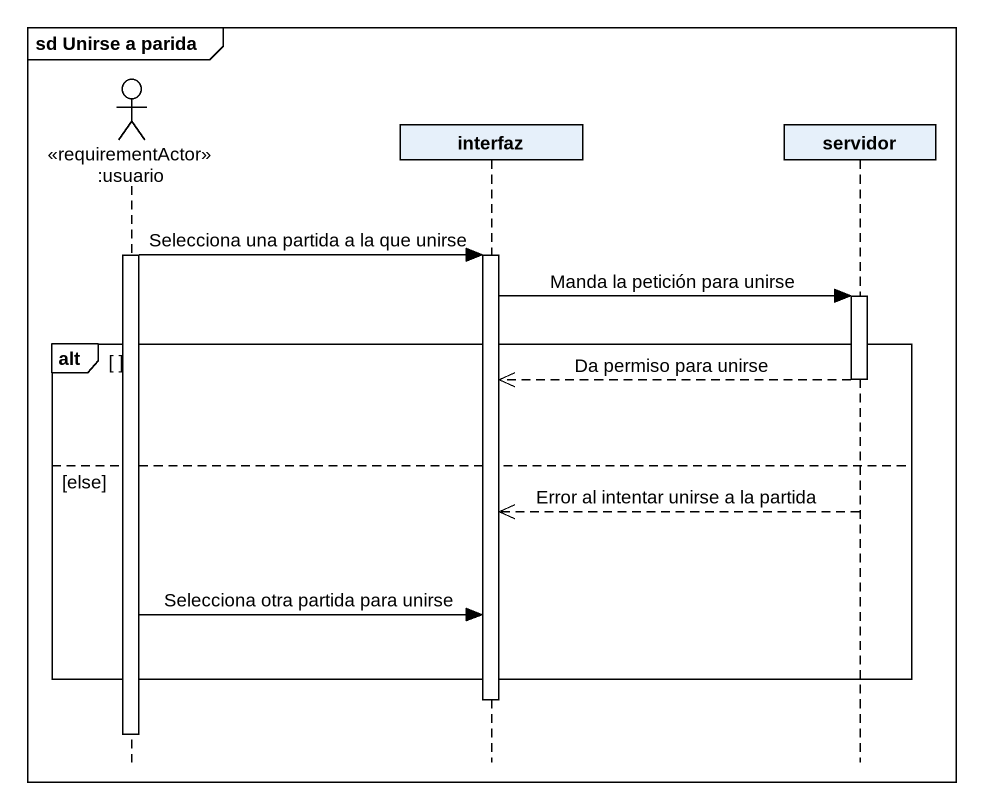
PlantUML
@startuml
mainframe sd Unirse a parida
hide footbox
actor ":usuario" as usuario <<requirementActor>>
participant interfaz
participant servidor

activate usuario
usuario -> interfaz : Selecciona una partida a la que unirse
activate interfaz
interfaz -> servidor : Manda la petición para unirse
activate servidor
alt
  servidor -->> interfaz : Da permiso para unirse
  deactivate servidor
else else
  servidor -->> interfaz : Error al intentar unirse a la partida
  usuario -> interfaz : Selecciona otra partida para unirse
end
deactivate interfaz
deactivate usuario
@enduml
